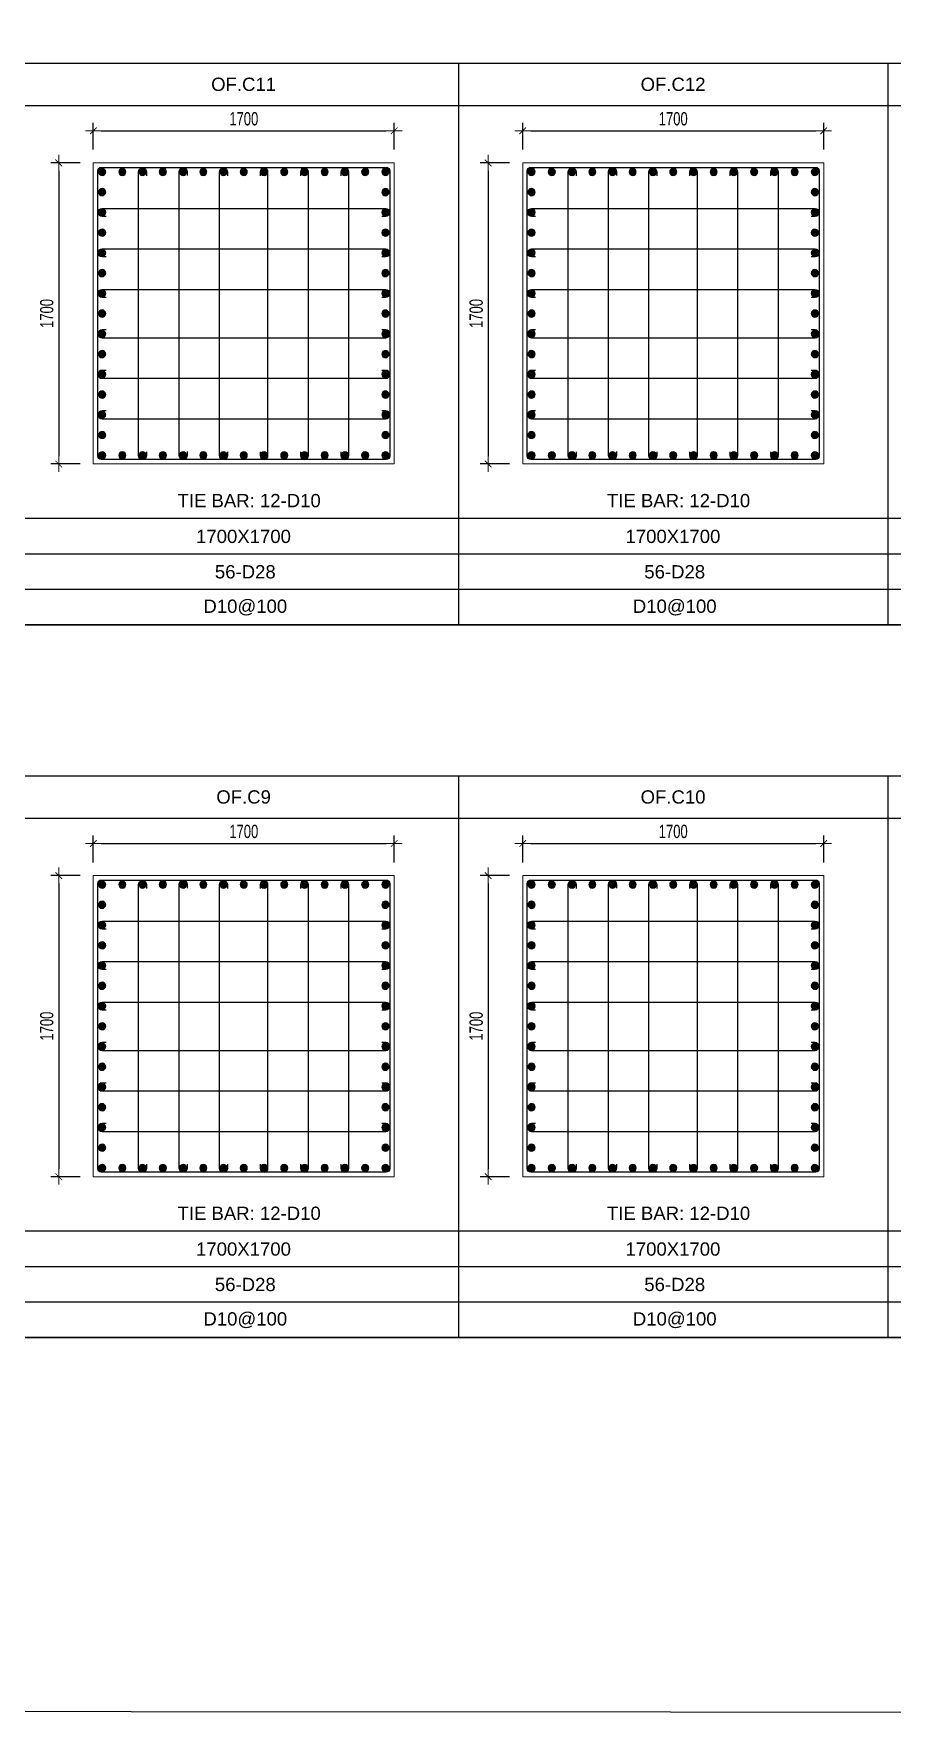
# Model space of a CAD drawing. Header units: millimetres. Extents: x 458085 to 481415, y 87765 to 165974.
# Drawn here: x 469729 to 474581, y 108981 to 118461 of the extents above; entities that cross this region are included whole.
import ezdxf
from ezdxf.enums import TextEntityAlignment as Align

# ---------------------------------------------------------------- set-up
doc = ezdxf.new("R2010")
doc.units = ezdxf.units.MM
doc.linetypes.add('CENTER2', pattern=[1.125, 0.75, -0.125, 0.125, -0.125])
doc.layers.get('Defpoints').update_dxf_attribs({"color": 151, "lineweight": 9})
for name, color, linetype in [('2', 2, 'Continuous'), ('A-ANNO-LEAD', 4, 'Continuous'), ('CEN', 1, 'CENTER2'), ('STL', 3, 'Continuous'), ('TIT1', 3, 'Continuous')]:
    doc.layers.add(name, color=color, linetype=linetype)
doc.layers.add('NDC_S_CONTINUOUS', color=3, linetype='Continuous', lineweight=20)
doc.layers.add('NDC_S_DIM', color=1, linetype='Continuous', lineweight=15)
doc.styles.add('NDC_ARIAL', font='arial.ttf', dxfattribs={"width": 0.85})
doc.styles.add('NDC_DIM', font='', dxfattribs={"width": 0.75})
doc.styles.get('NDC_DIM').set_extended_font_data('Dotum')
doc.dimstyles.new('NDC_dim_30', dxfattribs={"dimscale": 30, "dimtxt": 2.5, "dimasz": 1.5, "dimexe": 1.5, "dimexo": 2.5, "dimgap": 1, "dimtad": 1, "dimdec": 0, "dimzin": 0, "dimdsep": 46, "dimtxsty": 'NDC_DIM', "dimblk": 'DIMMARK', "dimcen": 0.09, "dimdle": 1.2, "dimclrd": 1, "dimclre": 1, "dimclrt": 3, "dimadec": 0, "dimazin": 0, "dimtfac": 1, "dimtdec": 0, "dimtix": 1, "dimtofl": 0, "dimtmove": 0, "dimatfit": 3, "dimfxl": 8, "dimfxlon": 1, "dimtolj": 1, "dimtzin": 0, "dimarcsym": 0})

# ---------------------------------------------------------------- blocks, each defined once
blk = doc.blocks.new('8')
at = {"layer": '2'}
blk.add_hatch(color=256, dxfattribs=at).paths.add_polyline_path([(20, 0, 0.386127), (1.9, 19.9), (-1.9, 19.9, 0.386127), (-20, 0, 1)])
blk.add_circle((0, 0), 20, dxfattribs=at)
blk = doc.blocks.new('5')
at = {"layer": 'CEN', "rotation": 180}
blk.add_blockref('8', (0, 0), dxfattribs=at)
blk = doc.blocks.new('*U189')
at = {"layer": 'STL', "xscale": -1, "rotation": 270}
blk.add_blockref('5', (0, 0), dxfattribs=at)
blk = doc.blocks.new('*U190')
at = {"layer": 'NDC_S_DIM', "color": 0, "linetype": 'ByBlock', "lineweight": -2, "transparency": 16777216}
for p in [(299692.7, 70167.6), (299807.1, 70167.6), (299921.4, 70167.6), (300035.7, 70167.6), (300150, 70167.6), (300264.3, 70167.6), (300378.6, 70167.6), (300493, 70167.6), (300607.3, 70167.6), (300721.6, 70167.6), (300835.9, 70167.6), (300950.2, 70167.6), (301064.6, 70167.6), (301178.9, 70167.6), (301293.2, 70167.6)]:
    blk.add_blockref('*U189', p, dxfattribs=at)
blk = doc.blocks.new('*U191')
at = {"layer": 'STL', "xscale": -1, "rotation": 270}
blk.add_blockref('5', (0, 0), dxfattribs=at)
blk = doc.blocks.new('*U192')
at = {"layer": 'NDC_S_DIM', "color": 0, "linetype": 'ByBlock', "lineweight": -2, "transparency": 16777216}
for p in [(299692.7, 70167.6), (299807.1, 70167.6), (299921.4, 70167.6), (300035.7, 70167.6), (300150, 70167.6), (300264.3, 70167.6), (300378.6, 70167.6), (300493, 70167.6), (300607.3, 70167.6), (300721.6, 70167.6), (300835.9, 70167.6), (300950.2, 70167.6), (301064.6, 70167.6), (301178.9, 70167.6), (301293.2, 70167.6)]:
    blk.add_blockref('*U191', p, dxfattribs=at)
blk = doc.blocks.new('*U193')
at = {"layer": 'STL', "xscale": -1, "rotation": 270}
blk.add_blockref('5', (0, 0), dxfattribs=at)
blk = doc.blocks.new('*U194')
at = {"layer": 'NDC_S_DIM', "color": 0, "linetype": 'ByBlock', "lineweight": -2, "transparency": 16777216}
for p in [(299692.7, 70167.6), (299807.1, 70167.6), (299921.4, 70167.6), (300035.7, 70167.6), (300150, 70167.6), (300264.3, 70167.6), (300378.6, 70167.6), (300493, 70167.6), (300607.3, 70167.6), (300721.6, 70167.6), (300835.9, 70167.6), (300950.2, 70167.6), (301064.6, 70167.6), (301178.9, 70167.6), (301293.2, 70167.6)]:
    blk.add_blockref('*U193', p, dxfattribs=at)
blk = doc.blocks.new('*U175')
at = {"layer": 'STL', "xscale": -1, "rotation": 270}
blk.add_blockref('5', (0, 0), dxfattribs=at)
blk = doc.blocks.new('*U176')
at = {"layer": 'NDC_S_DIM', "color": 0, "linetype": 'ByBlock', "lineweight": -2, "transparency": 16777216}
for p in [(299692.7, 70167.6), (299807.1, 70167.6), (299921.4, 70167.6), (300035.7, 70167.6), (300150, 70167.6), (300264.3, 70167.6), (300378.6, 70167.6), (300493, 70167.6), (300607.3, 70167.6), (300721.6, 70167.6), (300835.9, 70167.6), (300950.2, 70167.6), (301064.6, 70167.6), (301178.9, 70167.6), (301293.2, 70167.6)]:
    blk.add_blockref('*U175', p, dxfattribs=at)
blk = doc.blocks.new('DIMMARK')
at = {"layer": 'NDC_S_DIM', "color": 1}
blk.add_line((-1.5, 0), (1, 0), dxfattribs=at)
at = {"layer": 'NDC_S_DIM', "color": 2, "const_width": 0.1}
blk.add_lwpolyline([(-0.42, -0.42), (0.42, 0.42)], dxfattribs=at)
blk = doc.blocks.new('*D211')
at = {"layer": 'Defpoints', "color": 0, "ltscale": 40, "transparency": 16777216}
for p in [(470066.8, 117730.8), (469871.4, 116030.8), (470066.8, 116030.8)]:
    blk.add_point(p, dxfattribs=at)
at = {"layer": 'NDC_S_DIM', "color": 1, "lineweight": -2, "ltscale": 40, "transparency": 16777216}
for p, q in [((469991.8, 117730.8), (469826.4, 117730.8)), ((469871.4, 117685.8), (469871.4, 116075.8)), ((469991.8, 116030.8), (469826.4, 116030.8))]:
    blk.add_line(p, q, dxfattribs=at)
at = {"layer": 'NDC_S_DIM', "color": 1, "lineweight": -2, "ltscale": 40, "transparency": 16777216, "xscale": 45, "yscale": 45, "zscale": 45}
for p, rotation in [((469871.4, 117730.8), 90), ((469871.4, 116030.8), 270)]:
    blk.add_blockref('DIMMARK', p, dxfattribs=dict(at, rotation=rotation))
at = {"layer": 'NDC_S_DIM', "color": 3, "ltscale": 40, "transparency": 16777216, "insert": (469803.9, 116880.8), "char_height": 75, "attachment_point": 5, "rotation": 90, "style": 'NDC_DIM'}
blk.add_mtext('\\A1;1700', dxfattribs=at)
blk = doc.blocks.new('*D212')
at = {"layer": 'Defpoints', "color": 0, "ltscale": 40, "transparency": 16777216}
for p in [(471766.8, 117912.4), (470066.8, 117730.8), (471766.8, 117730.8)]:
    blk.add_point(p, dxfattribs=at)
at = {"layer": 'NDC_S_DIM', "color": 1, "lineweight": -2, "ltscale": 40, "transparency": 16777216}
for p, q in [((470066.8, 117805.8), (470066.8, 117957.4)), ((471766.8, 117805.8), (471766.8, 117957.4)), ((470111.8, 117912.4), (471721.8, 117912.4))]:
    blk.add_line(p, q, dxfattribs=at)
at = {"layer": 'NDC_S_DIM', "color": 1, "lineweight": -2, "ltscale": 40, "transparency": 16777216, "xscale": 45, "yscale": 45, "zscale": 45, "rotation": 180}
blk.add_blockref('DIMMARK', (470066.8, 117912.4), dxfattribs=at)
at = {"layer": 'NDC_S_DIM', "color": 1, "lineweight": -2, "ltscale": 40, "transparency": 16777216, "xscale": 45, "yscale": 45, "zscale": 45}
blk.add_blockref('DIMMARK', (471766.8, 117912.4), dxfattribs=at)
at = {"layer": 'NDC_S_DIM', "color": 3, "ltscale": 40, "transparency": 16777216, "insert": (470916.8, 117979.9), "char_height": 75, "attachment_point": 5, "style": 'NDC_DIM'}
blk.add_mtext('\\A1;1700', dxfattribs=at)
blk = doc.blocks.new('*U179')
at = {"layer": 'STL', "xscale": -1, "rotation": 270}
blk.add_blockref('5', (0, 0), dxfattribs=at)
blk = doc.blocks.new('*U180')
at = {"layer": 'NDC_S_DIM', "color": 0, "linetype": 'ByBlock', "lineweight": -2, "transparency": 16777216}
for p in [(299692.7, 70167.6), (299807.1, 70167.6), (299921.4, 70167.6), (300035.7, 70167.6), (300150, 70167.6), (300264.3, 70167.6), (300378.6, 70167.6), (300493, 70167.6), (300607.3, 70167.6), (300721.6, 70167.6), (300835.9, 70167.6), (300950.2, 70167.6), (301064.6, 70167.6), (301178.9, 70167.6), (301293.2, 70167.6)]:
    blk.add_blockref('*U179', p, dxfattribs=at)
blk = doc.blocks.new('*U160')
at = {"layer": 'STL', "xscale": -1, "rotation": 270}
blk.add_blockref('5', (0, 0), dxfattribs=at)
blk = doc.blocks.new('*U161')
at = {"layer": 'NDC_S_DIM', "color": 0, "linetype": 'ByBlock', "lineweight": -2, "transparency": 16777216}
for p in [(299692.7, 70167.6), (299807.1, 70167.6), (299921.4, 70167.6), (300035.7, 70167.6), (300150, 70167.6), (300264.3, 70167.6), (300378.6, 70167.6), (300493, 70167.6), (300607.3, 70167.6), (300721.6, 70167.6), (300835.9, 70167.6), (300950.2, 70167.6), (301064.6, 70167.6), (301178.9, 70167.6), (301293.2, 70167.6)]:
    blk.add_blockref('*U160', p, dxfattribs=at)
blk = doc.blocks.new('*U162')
at = {"layer": 'STL', "xscale": -1, "rotation": 270}
blk.add_blockref('5', (0, 0), dxfattribs=at)
blk = doc.blocks.new('*U163')
at = {"layer": 'NDC_S_DIM', "color": 0, "linetype": 'ByBlock', "lineweight": -2, "transparency": 16777216}
for p in [(299692.7, 70167.6), (299807.1, 70167.6), (299921.4, 70167.6), (300035.7, 70167.6), (300150, 70167.6), (300264.3, 70167.6), (300378.6, 70167.6), (300493, 70167.6), (300607.3, 70167.6), (300721.6, 70167.6), (300835.9, 70167.6), (300950.2, 70167.6), (301064.6, 70167.6), (301178.9, 70167.6), (301293.2, 70167.6)]:
    blk.add_blockref('*U162', p, dxfattribs=at)
blk = doc.blocks.new('*U177')
at = {"layer": 'STL', "xscale": -1, "rotation": 270}
blk.add_blockref('5', (0, 0), dxfattribs=at)
blk = doc.blocks.new('*U178')
at = {"layer": 'NDC_S_DIM', "color": 0, "linetype": 'ByBlock', "lineweight": -2, "transparency": 16777216}
for p in [(299692.7, 70167.6), (299807.1, 70167.6), (299921.4, 70167.6), (300035.7, 70167.6), (300150, 70167.6), (300264.3, 70167.6), (300378.6, 70167.6), (300493, 70167.6), (300607.3, 70167.6), (300721.6, 70167.6), (300835.9, 70167.6), (300950.2, 70167.6), (301064.6, 70167.6), (301178.9, 70167.6), (301293.2, 70167.6)]:
    blk.add_blockref('*U177', p, dxfattribs=at)
blk = doc.blocks.new('*D213')
at = {"layer": 'Defpoints', "color": 0, "ltscale": 40, "transparency": 16777216}
for p in [(472492.9, 117730.8), (472297.5, 116030.8), (472492.9, 116030.8)]:
    blk.add_point(p, dxfattribs=at)
at = {"layer": 'NDC_S_DIM', "color": 1, "lineweight": -2, "ltscale": 40, "transparency": 16777216}
for p, q in [((472417.9, 117730.8), (472252.5, 117730.8)), ((472297.5, 117685.8), (472297.5, 116075.8)), ((472417.9, 116030.8), (472252.5, 116030.8))]:
    blk.add_line(p, q, dxfattribs=at)
at = {"layer": 'NDC_S_DIM', "color": 1, "lineweight": -2, "ltscale": 40, "transparency": 16777216, "xscale": 45, "yscale": 45, "zscale": 45}
for p, rotation in [((472297.5, 117730.8), 90), ((472297.5, 116030.8), 270)]:
    blk.add_blockref('DIMMARK', p, dxfattribs=dict(at, rotation=rotation))
at = {"layer": 'NDC_S_DIM', "color": 3, "ltscale": 40, "transparency": 16777216, "insert": (472229.9, 116880.8), "char_height": 75, "attachment_point": 5, "rotation": 90, "style": 'NDC_DIM'}
blk.add_mtext('\\A1;1700', dxfattribs=at)
blk = doc.blocks.new('*D214')
at = {"layer": 'Defpoints', "color": 0, "ltscale": 40, "transparency": 16777216}
for p in [(474192.9, 117912.4), (472492.9, 117730.8), (474192.9, 117730.8)]:
    blk.add_point(p, dxfattribs=at)
at = {"layer": 'NDC_S_DIM', "color": 1, "lineweight": -2, "ltscale": 40, "transparency": 16777216}
for p, q in [((472492.9, 117805.8), (472492.9, 117957.4)), ((474192.9, 117805.8), (474192.9, 117957.4)), ((472537.9, 117912.4), (474147.9, 117912.4))]:
    blk.add_line(p, q, dxfattribs=at)
at = {"layer": 'NDC_S_DIM', "color": 1, "lineweight": -2, "ltscale": 40, "transparency": 16777216, "xscale": 45, "yscale": 45, "zscale": 45, "rotation": 180}
blk.add_blockref('DIMMARK', (472492.9, 117912.4), dxfattribs=at)
at = {"layer": 'NDC_S_DIM', "color": 1, "lineweight": -2, "ltscale": 40, "transparency": 16777216, "xscale": 45, "yscale": 45, "zscale": 45}
blk.add_blockref('DIMMARK', (474192.9, 117912.4), dxfattribs=at)
at = {"layer": 'NDC_S_DIM', "color": 3, "ltscale": 40, "transparency": 16777216, "insert": (473342.9, 117979.9), "char_height": 75, "attachment_point": 5, "style": 'NDC_DIM'}
blk.add_mtext('\\A1;1700', dxfattribs=at)
blk = doc.blocks.new('*U251')
at = {"layer": 'STL', "xscale": -1, "rotation": 270}
blk.add_blockref('5', (0, 0), dxfattribs=at)
blk = doc.blocks.new('*U252')
at = {"layer": 'NDC_S_DIM', "color": 0, "linetype": 'ByBlock', "lineweight": -2, "transparency": 16777216}
for p in [(299692.7, 70167.6), (299807.1, 70167.6), (299921.4, 70167.6), (300035.7, 70167.6), (300150, 70167.6), (300264.3, 70167.6), (300378.6, 70167.6), (300493, 70167.6), (300607.3, 70167.6), (300721.6, 70167.6), (300835.9, 70167.6), (300950.2, 70167.6), (301064.6, 70167.6), (301178.9, 70167.6), (301293.2, 70167.6)]:
    blk.add_blockref('*U251', p, dxfattribs=at)
blk = doc.blocks.new('*U239')
at = {"layer": 'STL', "xscale": -1, "rotation": 270}
blk.add_blockref('5', (0, 0), dxfattribs=at)
blk = doc.blocks.new('*U240')
at = {"layer": 'NDC_S_DIM', "color": 0, "linetype": 'ByBlock', "lineweight": -2, "transparency": 16777216}
for p in [(299692.7, 70167.6), (299807.1, 70167.6), (299921.4, 70167.6), (300035.7, 70167.6), (300150, 70167.6), (300264.3, 70167.6), (300378.6, 70167.6), (300493, 70167.6), (300607.3, 70167.6), (300721.6, 70167.6), (300835.9, 70167.6), (300950.2, 70167.6), (301064.6, 70167.6), (301178.9, 70167.6), (301293.2, 70167.6)]:
    blk.add_blockref('*U239', p, dxfattribs=at)
blk = doc.blocks.new('*U241')
at = {"layer": 'STL', "xscale": -1, "rotation": 270}
blk.add_blockref('5', (0, 0), dxfattribs=at)
blk = doc.blocks.new('*U242')
at = {"layer": 'NDC_S_DIM', "color": 0, "linetype": 'ByBlock', "lineweight": -2, "transparency": 16777216}
for p in [(299692.7, 70167.6), (299807.1, 70167.6), (299921.4, 70167.6), (300035.7, 70167.6), (300150, 70167.6), (300264.3, 70167.6), (300378.6, 70167.6), (300493, 70167.6), (300607.3, 70167.6), (300721.6, 70167.6), (300835.9, 70167.6), (300950.2, 70167.6), (301064.6, 70167.6), (301178.9, 70167.6), (301293.2, 70167.6)]:
    blk.add_blockref('*U241', p, dxfattribs=at)
blk = doc.blocks.new('*U243')
at = {"layer": 'STL', "xscale": -1, "rotation": 270}
blk.add_blockref('5', (0, 0), dxfattribs=at)
blk = doc.blocks.new('*U244')
at = {"layer": 'NDC_S_DIM', "color": 0, "linetype": 'ByBlock', "lineweight": -2, "transparency": 16777216}
for p in [(299692.7, 70167.6), (299807.1, 70167.6), (299921.4, 70167.6), (300035.7, 70167.6), (300150, 70167.6), (300264.3, 70167.6), (300378.6, 70167.6), (300493, 70167.6), (300607.3, 70167.6), (300721.6, 70167.6), (300835.9, 70167.6), (300950.2, 70167.6), (301064.6, 70167.6), (301178.9, 70167.6), (301293.2, 70167.6)]:
    blk.add_blockref('*U243', p, dxfattribs=at)
blk = doc.blocks.new('*D265')
at = {"layer": 'Defpoints', "color": 0, "ltscale": 40, "transparency": 16777216}
for p in [(471766.8, 113887.9), (470066.8, 113706.3), (471766.8, 113706.3)]:
    blk.add_point(p, dxfattribs=at)
at = {"layer": 'NDC_S_DIM', "color": 1, "lineweight": -2, "ltscale": 40, "transparency": 16777216}
for p, q in [((470066.8, 113781.3), (470066.8, 113932.9)), ((470111.8, 113887.9), (471721.8, 113887.9)), ((471766.8, 113781.3), (471766.8, 113932.9))]:
    blk.add_line(p, q, dxfattribs=at)
at = {"layer": 'NDC_S_DIM', "color": 1, "lineweight": -2, "ltscale": 40, "transparency": 16777216, "xscale": 45, "yscale": 45, "zscale": 45, "rotation": 180}
blk.add_blockref('DIMMARK', (470066.8, 113887.9), dxfattribs=at)
at = {"layer": 'NDC_S_DIM', "color": 1, "lineweight": -2, "ltscale": 40, "transparency": 16777216, "xscale": 45, "yscale": 45, "zscale": 45}
blk.add_blockref('DIMMARK', (471766.8, 113887.9), dxfattribs=at)
at = {"layer": 'NDC_S_DIM', "color": 3, "ltscale": 40, "transparency": 16777216, "insert": (470916.8, 113955.5), "char_height": 75, "attachment_point": 5, "style": 'NDC_DIM'}
blk.add_mtext('\\A1;1700', dxfattribs=at)
blk = doc.blocks.new('*D266')
at = {"layer": 'Defpoints', "color": 0, "ltscale": 40, "transparency": 16777216}
for p in [(470066.8, 113706.3), (469871.4, 112006.3), (470066.8, 112006.3)]:
    blk.add_point(p, dxfattribs=at)
at = {"layer": 'NDC_S_DIM', "color": 1, "lineweight": -2, "ltscale": 40, "transparency": 16777216}
for p, q in [((469991.8, 113706.3), (469826.4, 113706.3)), ((469871.4, 113661.3), (469871.4, 112051.3)), ((469991.8, 112006.3), (469826.4, 112006.3))]:
    blk.add_line(p, q, dxfattribs=at)
at = {"layer": 'NDC_S_DIM', "color": 1, "lineweight": -2, "ltscale": 40, "transparency": 16777216, "xscale": 45, "yscale": 45, "zscale": 45}
for p, rotation in [((469871.4, 113706.3), 90), ((469871.4, 112006.3), 270)]:
    blk.add_blockref('DIMMARK', p, dxfattribs=dict(at, rotation=rotation))
at = {"layer": 'NDC_S_DIM', "color": 3, "ltscale": 40, "transparency": 16777216, "insert": (469803.9, 112856.3), "char_height": 75, "attachment_point": 5, "rotation": 90, "style": 'NDC_DIM'}
blk.add_mtext('\\A1;1700', dxfattribs=at)
blk = doc.blocks.new('*U222')
at = {"layer": 'STL', "xscale": -1, "rotation": 270}
blk.add_blockref('5', (0, 0), dxfattribs=at)
blk = doc.blocks.new('*U223')
at = {"layer": 'NDC_S_DIM', "color": 0, "linetype": 'ByBlock', "lineweight": -2, "transparency": 16777216}
for p in [(299692.7, 70167.6), (299807.1, 70167.6), (299921.4, 70167.6), (300035.7, 70167.6), (300150, 70167.6), (300264.3, 70167.6), (300378.6, 70167.6), (300493, 70167.6), (300607.3, 70167.6), (300721.6, 70167.6), (300835.9, 70167.6), (300950.2, 70167.6), (301064.6, 70167.6), (301178.9, 70167.6), (301293.2, 70167.6)]:
    blk.add_blockref('*U222', p, dxfattribs=at)
blk = doc.blocks.new('*U233')
at = {"layer": 'STL', "xscale": -1, "rotation": 270}
blk.add_blockref('5', (0, 0), dxfattribs=at)
blk = doc.blocks.new('*U217')
at = {"layer": 'NDC_S_DIM', "color": 0, "linetype": 'ByBlock', "lineweight": -2, "transparency": 16777216}
for p in [(299692.7, 70167.6), (299807.1, 70167.6), (299921.4, 70167.6), (300035.7, 70167.6), (300150, 70167.6), (300264.3, 70167.6), (300378.6, 70167.6), (300493, 70167.6), (300607.3, 70167.6), (300721.6, 70167.6), (300835.9, 70167.6), (300950.2, 70167.6), (301064.6, 70167.6), (301178.9, 70167.6), (301293.2, 70167.6)]:
    blk.add_blockref('*U233', p, dxfattribs=at)
blk = doc.blocks.new('*U218')
at = {"layer": 'STL', "xscale": -1, "rotation": 270}
blk.add_blockref('5', (0, 0), dxfattribs=at)
blk = doc.blocks.new('*U219')
at = {"layer": 'NDC_S_DIM', "color": 0, "linetype": 'ByBlock', "lineweight": -2, "transparency": 16777216}
for p in [(299692.7, 70167.6), (299807.1, 70167.6), (299921.4, 70167.6), (300035.7, 70167.6), (300150, 70167.6), (300264.3, 70167.6), (300378.6, 70167.6), (300493, 70167.6), (300607.3, 70167.6), (300721.6, 70167.6), (300835.9, 70167.6), (300950.2, 70167.6), (301064.6, 70167.6), (301178.9, 70167.6), (301293.2, 70167.6)]:
    blk.add_blockref('*U218', p, dxfattribs=at)
blk = doc.blocks.new('*U220')
at = {"layer": 'STL', "xscale": -1, "rotation": 270}
blk.add_blockref('5', (0, 0), dxfattribs=at)
blk = doc.blocks.new('*U221')
at = {"layer": 'NDC_S_DIM', "color": 0, "linetype": 'ByBlock', "lineweight": -2, "transparency": 16777216}
for p in [(299692.7, 70167.6), (299807.1, 70167.6), (299921.4, 70167.6), (300035.7, 70167.6), (300150, 70167.6), (300264.3, 70167.6), (300378.6, 70167.6), (300493, 70167.6), (300607.3, 70167.6), (300721.6, 70167.6), (300835.9, 70167.6), (300950.2, 70167.6), (301064.6, 70167.6), (301178.9, 70167.6), (301293.2, 70167.6)]:
    blk.add_blockref('*U220', p, dxfattribs=at)
blk = doc.blocks.new('*D267')
at = {"layer": 'Defpoints', "color": 0, "ltscale": 40, "transparency": 16777216}
for p in [(474192.9, 113887.9), (472492.9, 113706.3), (474192.9, 113706.3)]:
    blk.add_point(p, dxfattribs=at)
at = {"layer": 'NDC_S_DIM', "color": 1, "lineweight": -2, "ltscale": 40, "transparency": 16777216}
for p, q in [((472492.9, 113781.3), (472492.9, 113932.9)), ((472537.9, 113887.9), (474147.9, 113887.9)), ((474192.9, 113781.3), (474192.9, 113932.9))]:
    blk.add_line(p, q, dxfattribs=at)
at = {"layer": 'NDC_S_DIM', "color": 1, "lineweight": -2, "ltscale": 40, "transparency": 16777216, "xscale": 45, "yscale": 45, "zscale": 45, "rotation": 180}
blk.add_blockref('DIMMARK', (472492.9, 113887.9), dxfattribs=at)
at = {"layer": 'NDC_S_DIM', "color": 1, "lineweight": -2, "ltscale": 40, "transparency": 16777216, "xscale": 45, "yscale": 45, "zscale": 45}
blk.add_blockref('DIMMARK', (474192.9, 113887.9), dxfattribs=at)
at = {"layer": 'NDC_S_DIM', "color": 3, "ltscale": 40, "transparency": 16777216, "insert": (473342.9, 113955.5), "char_height": 75, "attachment_point": 5, "style": 'NDC_DIM'}
blk.add_mtext('\\A1;1700', dxfattribs=at)
blk = doc.blocks.new('*D268')
at = {"layer": 'Defpoints', "color": 0, "ltscale": 40, "transparency": 16777216}
for p in [(472492.9, 113706.3), (472297.5, 112006.3), (472492.9, 112006.3)]:
    blk.add_point(p, dxfattribs=at)
at = {"layer": 'NDC_S_DIM', "color": 1, "lineweight": -2, "ltscale": 40, "transparency": 16777216}
for p, q in [((472417.9, 113706.3), (472252.5, 113706.3)), ((472297.5, 113661.3), (472297.5, 112051.3)), ((472417.9, 112006.3), (472252.5, 112006.3))]:
    blk.add_line(p, q, dxfattribs=at)
at = {"layer": 'NDC_S_DIM', "color": 1, "lineweight": -2, "ltscale": 40, "transparency": 16777216, "xscale": 45, "yscale": 45, "zscale": 45}
for p, rotation in [((472297.5, 113706.3), 90), ((472297.5, 112006.3), 270)]:
    blk.add_blockref('DIMMARK', p, dxfattribs=dict(at, rotation=rotation))
at = {"layer": 'NDC_S_DIM', "color": 3, "ltscale": 40, "transparency": 16777216, "insert": (472229.9, 112856.3), "char_height": 75, "attachment_point": 5, "rotation": 90, "style": 'NDC_DIM'}
blk.add_mtext('\\A1;1700', dxfattribs=at)

msp = doc.modelspace()

# ---------------------------------------------------------------- linework, layer by layer
at = {"layer": '2', "lineweight": -2, "ltscale": 1000}
for points in [[(471741.8, 117685.8), (471741.8, 116075.8, -0.414214), (471721.8, 116055.8), (470111.8, 116055.8, -0.414214), (470091.8, 116075.8), (470091.8, 117685.8, -0.414214), (470111.8, 117705.8), (471721.8, 117705.8, -0.414214)], [(474167.9, 117685.8), (474167.9, 116075.8, -0.414214), (474147.9, 116055.8), (472537.9, 116055.8, -0.414214), (472517.9, 116075.8), (472517.9, 117685.8, -0.414214), (472537.9, 117705.8), (474147.9, 117705.8, -0.414214)], [(471741.8, 113661.3), (471741.8, 112051.3, -0.414214), (471721.8, 112031.3), (470111.8, 112031.3, -0.414214), (470091.8, 112051.3), (470091.8, 113661.3, -0.414214), (470111.8, 113681.3), (471721.8, 113681.3, -0.414214)], [(474167.9, 113661.3), (474167.9, 112051.3, -0.414214), (474147.9, 112031.3), (472537.9, 112031.3, -0.414214), (472517.9, 112051.3), (472517.9, 113661.3, -0.414214), (472537.9, 113681.3), (474147.9, 113681.3, -0.414214)]]:
    msp.add_lwpolyline(points, format="xyb", close=True, dxfattribs=at)
at = {"layer": '2'}
for points in [[(470367.7, 116100.4), (470367.7, 116078.3, -1), (470322.7, 116078.3), (470322.7, 117680.3, -1), (470367.7, 117680.3), (470367.7, 117658.1)], [(470596.3, 116101.9), (470596.3, 116079.8, -1), (470551.3, 116079.8), (470551.3, 117681.8, -1), (470596.3, 117681.8), (470596.3, 117659.6)], [(470825, 116100.4), (470825, 116078.3, -1), (470779.9, 116078.3), (470779.9, 117680.3, -1), (470825, 117680.3), (470825, 117658.1)], [(471008.6, 116100.4), (471008.6, 116078.3, 1), (471053.6, 116078.3), (471053.6, 117680.3, 1), (471008.6, 117680.3), (471008.6, 117658.1)], [(471237.2, 116100.4), (471237.2, 116078.3, 1), (471282.2, 116078.3), (471282.2, 117680.3, 1), (471237.2, 117680.3), (471237.2, 117658.1)], [(471465.9, 116100.4), (471465.9, 116078.3, 1), (471510.9, 116078.3), (471510.9, 117680.3, 1), (471465.9, 117680.3), (471465.9, 117658.1)], [(472793.8, 116100.4), (472793.8, 116078.3, -1), (472748.8, 116078.3), (472748.8, 117680.3, -1), (472793.8, 117680.3), (472793.8, 117658.1)], [(473022.4, 116101.9), (473022.4, 116079.8, -1), (472977.4, 116079.8), (472977.4, 117681.8, -1), (473022.4, 117681.8), (473022.4, 117659.6)], [(473251.1, 116100.4), (473251.1, 116078.3, -1), (473206, 116078.3), (473206, 117680.3, -1), (473251.1, 117680.3), (473251.1, 117658.1)], [(473434.7, 116100.4), (473434.7, 116078.3, 1), (473479.7, 116078.3), (473479.7, 117680.3, 1), (473434.7, 117680.3), (473434.7, 117658.1)], [(473663.3, 116100.4), (473663.3, 116078.3, 1), (473708.3, 116078.3), (473708.3, 117680.3, 1), (473663.3, 117680.3), (473663.3, 117658.1)], [(473891.9, 116100.4), (473891.9, 116078.3, 1), (473937, 116078.3), (473937, 117680.3, 1), (473891.9, 117680.3), (473891.9, 117658.1)], [(470138.7, 117429.1), (470116.5, 117429.1, -1), (470116.5, 117474.2), (471718.6, 117474.2, -1), (471718.6, 117429.1), (471696.4, 117429.1)], [(472564.8, 117429.1), (472542.6, 117429.1, -1), (472542.6, 117474.2), (474144.7, 117474.2, -1), (474144.7, 117429.1), (474122.5, 117429.1)], [(470138.7, 117200.5), (470116.5, 117200.5, -1), (470116.5, 117245.5), (471718.6, 117245.5, -1), (471718.6, 117200.5), (471696.4, 117200.5)], [(472564.8, 117200.5), (472542.6, 117200.5, -1), (472542.6, 117245.5), (474144.7, 117245.5, -1), (474144.7, 117200.5), (474122.5, 117200.5)], [(470138.7, 116971.9), (470116.5, 116971.9, -1), (470116.5, 117016.9), (471718.6, 117016.9, -1), (471718.6, 116971.9), (471696.4, 116971.9)], [(472564.8, 116971.9), (472542.6, 116971.9, -1), (472542.6, 117016.9), (474144.7, 117016.9, -1), (474144.7, 116971.9), (474122.5, 116971.9)], [(470138.7, 116788.2), (470116.5, 116788.2, 1), (470116.5, 116743.2), (471718.6, 116743.2, 1), (471718.6, 116788.2), (471696.4, 116788.2)], [(472564.8, 116788.2), (472542.6, 116788.2, 1), (472542.6, 116743.2), (474144.7, 116743.2, 1), (474144.7, 116788.2), (474122.5, 116788.2)], [(470138.7, 116559.6), (470116.5, 116559.6, 1), (470116.5, 116514.6), (471718.6, 116514.6, 1), (471718.6, 116559.6), (471696.4, 116559.6)], [(472564.8, 116559.6), (472542.6, 116559.6, 1), (472542.6, 116514.6), (474144.7, 116514.6, 1), (474144.7, 116559.6), (474122.5, 116559.6)], [(470138.7, 116331), (470116.5, 116331, 1), (470116.5, 116286), (471718.6, 116286, 1), (471718.6, 116331), (471696.4, 116331)], [(472564.8, 116331), (472542.6, 116331, 1), (472542.6, 116286), (474144.7, 116286, 1), (474144.7, 116331), (474122.5, 116331)], [(470367.7, 112076), (470367.7, 112053.8, -1), (470322.7, 112053.8), (470322.7, 113655.8, -1), (470367.7, 113655.8), (470367.7, 113633.7)], [(470596.3, 112077.5), (470596.3, 112055.3, -1), (470551.3, 112055.3), (470551.3, 113657.3, -1), (470596.3, 113657.3), (470596.3, 113635.2)], [(470825, 112076), (470825, 112053.8, -1), (470779.9, 112053.8), (470779.9, 113655.8, -1), (470825, 113655.8), (470825, 113633.7)], [(471008.6, 112076), (471008.6, 112053.8, 1), (471053.6, 112053.8), (471053.6, 113655.8, 1), (471008.6, 113655.8), (471008.6, 113633.7)], [(471237.2, 112076), (471237.2, 112053.8, 1), (471282.2, 112053.8), (471282.2, 113655.8, 1), (471237.2, 113655.8), (471237.2, 113633.7)], [(471465.9, 112076), (471465.9, 112053.8, 1), (471510.9, 112053.8), (471510.9, 113655.8, 1), (471465.9, 113655.8), (471465.9, 113633.7)], [(472793.8, 112076), (472793.8, 112053.8, -1), (472748.8, 112053.8), (472748.8, 113655.8, -1), (472793.8, 113655.8), (472793.8, 113633.7)], [(473022.4, 112077.5), (473022.4, 112055.3, -1), (472977.4, 112055.3), (472977.4, 113657.3, -1), (473022.4, 113657.3), (473022.4, 113635.2)], [(473251.1, 112076), (473251.1, 112053.8, -1), (473206, 112053.8), (473206, 113655.8, -1), (473251.1, 113655.8), (473251.1, 113633.7)], [(473434.7, 112076), (473434.7, 112053.8, 1), (473479.7, 112053.8), (473479.7, 113655.8, 1), (473434.7, 113655.8), (473434.7, 113633.7)], [(473663.3, 112076), (473663.3, 112053.8, 1), (473708.3, 112053.8), (473708.3, 113655.8, 1), (473663.3, 113655.8), (473663.3, 113633.7)], [(473891.9, 112076), (473891.9, 112053.8, 1), (473937, 112053.8), (473937, 113655.8, 1), (473891.9, 113655.8), (473891.9, 113633.7)], [(470138.7, 113404.7), (470116.5, 113404.7, -1), (470116.5, 113449.7), (471718.6, 113449.7, -1), (471718.6, 113404.7), (471696.4, 113404.7)], [(472564.8, 113404.7), (472542.6, 113404.7, -1), (472542.6, 113449.7), (474144.7, 113449.7, -1), (474144.7, 113404.7), (474122.5, 113404.7)], [(470138.7, 113176.1), (470116.5, 113176.1, -1), (470116.5, 113221.1), (471718.6, 113221.1, -1), (471718.6, 113176.1), (471696.4, 113176.1)], [(472564.8, 113176.1), (472542.6, 113176.1, -1), (472542.6, 113221.1), (474144.7, 113221.1, -1), (474144.7, 113176.1), (474122.5, 113176.1)], [(470138.7, 112947.4), (470116.5, 112947.4, -1), (470116.5, 112992.4), (471718.6, 112992.4, -1), (471718.6, 112947.4), (471696.4, 112947.4)], [(472564.8, 112947.4), (472542.6, 112947.4, -1), (472542.6, 112992.4), (474144.7, 112992.4, -1), (474144.7, 112947.4), (474122.5, 112947.4)], [(470138.7, 112763.8), (470116.5, 112763.8, 1), (470116.5, 112718.8), (471718.6, 112718.8, 1), (471718.6, 112763.8), (471696.4, 112763.8)], [(472564.8, 112763.8), (472542.6, 112763.8, 1), (472542.6, 112718.8), (474144.7, 112718.8, 1), (474144.7, 112763.8), (474122.5, 112763.8)], [(470138.7, 112535.2), (470116.5, 112535.2, 1), (470116.5, 112490.1), (471718.6, 112490.1, 1), (471718.6, 112535.2), (471696.4, 112535.2)], [(472564.8, 112535.2), (472542.6, 112535.2, 1), (472542.6, 112490.1), (474144.7, 112490.1, 1), (474144.7, 112535.2), (474122.5, 112535.2)], [(470138.7, 112306.5), (470116.5, 112306.5, 1), (470116.5, 112261.5), (471718.6, 112261.5, 1), (471718.6, 112306.5), (471696.4, 112306.5)], [(472564.8, 112306.5), (472542.6, 112306.5, 1), (472542.6, 112261.5), (474144.7, 112261.5, 1), (474144.7, 112306.5), (474122.5, 112306.5)]]:
    msp.add_lwpolyline(points, format="xyb", dxfattribs=at)
at = {"layer": 'A-ANNO-LEAD'}
msp.add_lwpolyline([(458087.5, 108994), (479422.5, 108980.9), (479422.5, 125600.9), (458087.5, 125614)], close=True, dxfattribs=at)
at = {"layer": 'NDC_S_CONTINUOUS', "ltscale": 70}
for points in [[(471766.8, 117730.8), (471766.8, 116030.8), (470066.8, 116030.8), (470066.8, 117730.8), (471766.8, 117730.8)], [(474192.9, 117730.8), (474192.9, 116030.8), (472492.9, 116030.8), (472492.9, 117730.8), (474192.9, 117730.8)], [(471766.8, 113706.3), (471766.8, 112006.3), (470066.8, 112006.3), (470066.8, 113706.3), (471766.8, 113706.3)], [(474192.9, 113706.3), (474192.9, 112006.3), (472492.9, 112006.3), (472492.9, 113706.3), (474192.9, 113706.3)]]:
    msp.add_lwpolyline(points, dxfattribs=at)
at = {"layer": 'TIT1', "color": 2}
for p, q in [((458715.4, 118295), (479422.5, 118295)), ((458715.4, 114270.6), (479422.5, 114270.6))]:
    msp.add_line(p, q, dxfattribs=at)
at = {"layer": 'TIT1'}
for p, q in [((472129.8, 118295), (472129.8, 115122.3)), ((474555.9, 118295), (474555.9, 115122.3)), ((458715.4, 118055), (479422.5, 118055)), ((458715.4, 115122.3), (479422.5, 115122.3)), ((472129.8, 114270.6), (472129.8, 111097.9)), ((474555.9, 114270.6), (474555.9, 111097.9)), ((458715.4, 114030.6), (479422.5, 114030.6)), ((458715.4, 111097.9), (479422.5, 111097.9))]:
    msp.add_line(p, q, dxfattribs=at)
at = {"layer": 'TIT1', "color": 8}
for p, q in [((479422.5, 115722.3), (458715.4, 115722.3)), ((479422.5, 115522.3), (458715.4, 115522.3)), ((479422.5, 115322.3), (458715.4, 115322.3)), ((479422.5, 115122.3), (459144.6, 115122.3)), ((479422.5, 111697.9), (458715.4, 111697.9)), ((479422.5, 111497.9), (458715.4, 111497.9)), ((479422.5, 111297.9), (458715.4, 111297.9)), ((479422.5, 111097.9), (459144.6, 111097.9))]:
    msp.add_line(p, q, dxfattribs=at)

# ---------------------------------------------------------------- block references
at = {"layer": 'NDC_S_DIM'}
for name, p in [('*U190', (170423.8, 47512.7)), ('*U180', (172849.9, 47512.7)), ('*U192', (170423.8, 45912.2)), ('*U161', (172849.9, 45912.2)), ('*U252', (170423.8, 43488.2)), ('*U223', (172849.9, 43488.2)), ('*U240', (170423.8, 41887.8)), ('*U217', (172849.9, 41887.8))]:
    msp.add_blockref(name, p, dxfattribs=at)
at = {"layer": 'NDC_S_DIM', "rotation": 90}
for name, p in [('*U194', (540284.2, -183612.9)), ('*U176', (541884.6, -183612.9)), ('*U163', (542710.2, -183612.9)), ('*U178', (544310.7, -183612.9)), ('*U242', (540284.2, -187637.4)), ('*U244', (541884.6, -187637.4)), ('*U219', (542710.2, -187637.4)), ('*U221', (544310.7, -187637.4))]:
    msp.add_blockref(name, p, dxfattribs=at)

# ---------------------------------------------------------------- texts
at = {"layer": 'TIT1', "color": 2, "style": 'NDC_ARIAL'}
for s, p in [('OF.C11', (470915.8, 118175)), ('OF.C12', (473341.9, 118175)), ('OF.C9', (470915.8, 114150.6)), ('OF.C10', (473341.9, 114150.6))]:
    msp.add_text(s, height=75, dxfattribs=at).set_placement(p, align=Align.MIDDLE)
at = {"layer": 'TIT1', "style": 'NDC_ARIAL'}
for s, p in [('TIE BAR: 12-D10', (470947, 115824.1)), ('TIE BAR: 12-D10', (473373.1, 115824.1)), ('1700X1700', (470915.2, 115622.1)), ('1700X1700', (473341.3, 115622.1)), ('56-D28', (470925.3, 115422.1)), ('56-D28', (473351.4, 115422.1)), ('D10@100', (470925.3, 115222.1)), ('D10@100', (473351.4, 115222.1)), ('TIE BAR: 12-D10', (470947, 111799.6)), ('TIE BAR: 12-D10', (473373.1, 111799.6)), ('1700X1700', (470915.2, 111597.7)), ('1700X1700', (473341.3, 111597.7)), ('56-D28', (470925.3, 111397.7)), ('56-D28', (473351.4, 111397.7)), ('D10@100', (470925.3, 111197.7)), ('D10@100', (473351.4, 111197.7))]:
    msp.add_text(s, height=75, dxfattribs=at).set_placement(p, align=Align.MIDDLE)

# ---------------------------------------------------------------- dimensions: what is measured, and where the dimension line sits
at = {"layer": 'NDC_S_DIM', "ltscale": 40}
for base, p1, p2, picture, middle in [((471766.8, 117912.4), (470066.8, 117730.8), (471766.8, 117730.8), '*D212', (470916.8, 117979.9)), ((474192.9, 117912.4), (472492.9, 117730.8), (474192.9, 117730.8), '*D214', (473342.9, 117979.9)), ((471766.8, 113887.9), (470066.8, 113706.3), (471766.8, 113706.3), '*D265', (470916.8, 113955.5)), ((474192.9, 113887.9), (472492.9, 113706.3), (474192.9, 113706.3), '*D267', (473342.9, 113955.5))]:
    dim = msp.add_linear_dim(base=base, p1=p1, p2=p2, dimstyle='NDC_dim_30', dxfattribs=at)
    dim.commit()
    dim.dimension.update_dxf_attribs({"geometry": picture, "text_midpoint": middle})
for base, p1, p2, picture, middle in [((469871.4, 116030.8), (470066.8, 117730.8), (470066.8, 116030.8), '*D211', (469803.9, 116880.8)), ((472297.5, 116030.8), (472492.9, 117730.8), (472492.9, 116030.8), '*D213', (472229.9, 116880.8)), ((469871.4, 112006.3), (470066.8, 113706.3), (470066.8, 112006.3), '*D266', (469803.9, 112856.3)), ((472297.5, 112006.3), (472492.9, 113706.3), (472492.9, 112006.3), '*D268', (472229.9, 112856.3))]:
    dim = msp.add_linear_dim(base=base, p1=p1, p2=p2, angle=90, dimstyle='NDC_dim_30', dxfattribs=at)
    dim.commit()
    dim.dimension.update_dxf_attribs({"geometry": picture, "text_midpoint": middle})

doc.saveas('drawing.dxf')
